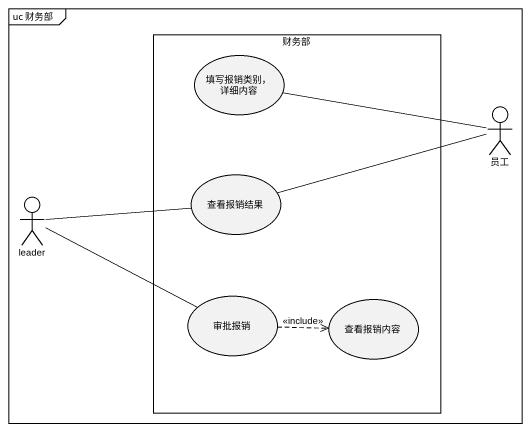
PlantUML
@startuml
mainframe uc 财务部
rectangle 财务部 {
  usecase "填写报销类别，详细内容" as 填写报销类别_详细内容
  usecase 查看报销结果
  usecase 审批报销
  usecase 查看报销内容
}
actor 员工
actor leader
员工 -left- 填写报销类别_详细内容
员工 -left- 查看报销结果
leader -right- 查看报销结果
leader -right- 审批报销
审批报销 .right.> 查看报销内容 : <<include>>
@enduml
